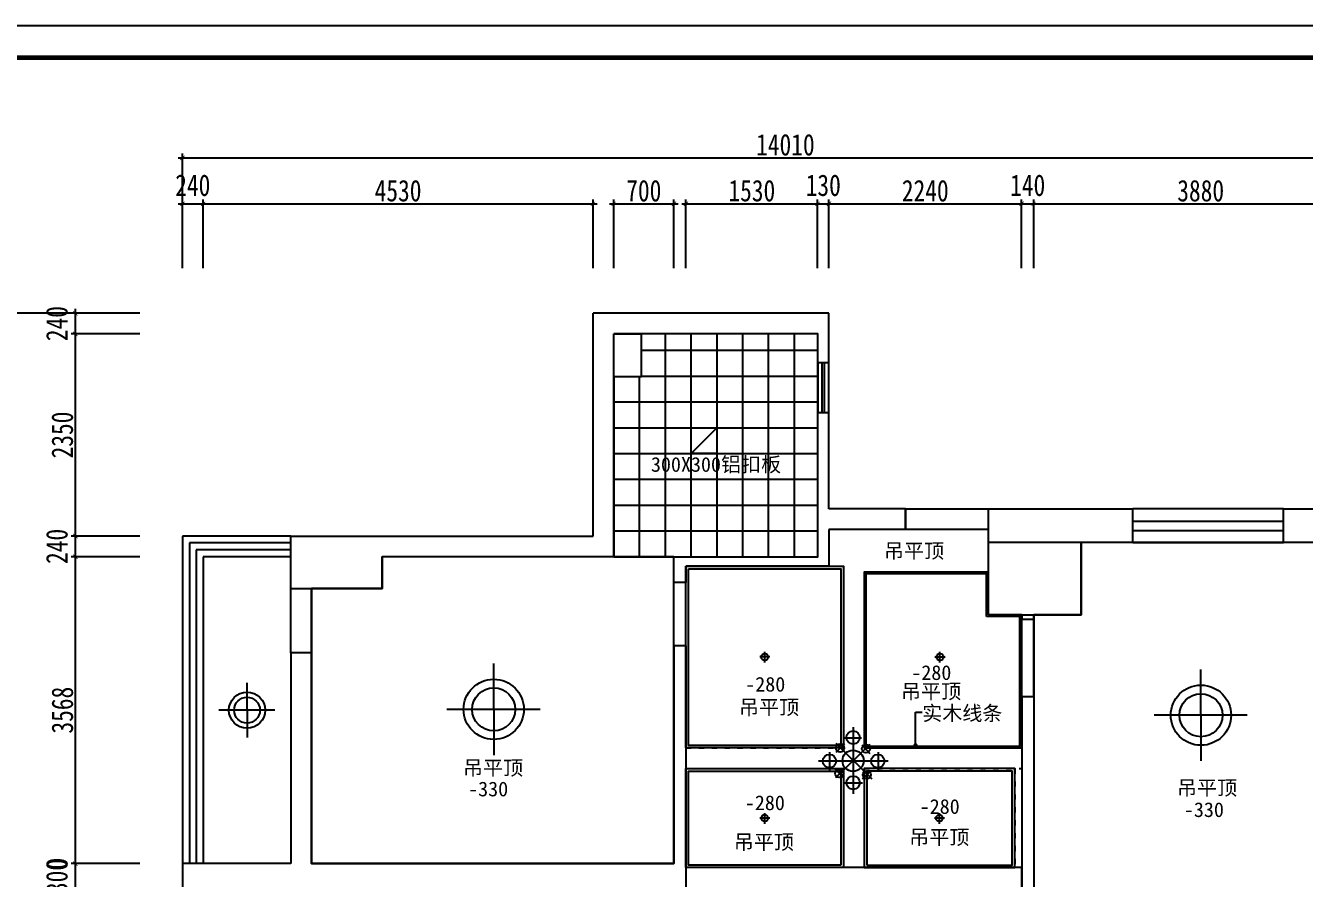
# Model space of a CAD drawing. Header units: millimetres. Extents: x 195858 to 476087, y -765534 to -702383.
# Drawn here: x 352683 to 367540, y -712298 to -702383 of the extents above; entities that cross this region are included whole.
import ezdxf

# ---------------------------------------------------------------- set-up
doc = ezdxf.new("R2010")
doc.units = ezdxf.units.MM
doc.header["$PDMODE"] = 3
doc.linetypes.add('ACAD_ISO03W100', pattern=[30, 12, -18])
for name, color, linetype in [('0-01图框模板说明', 2, 'Continuous'), ('0-02图框细线', 136, 'Continuous'), ('250', 250, 'Continuous'), ('家具1', 2, 'Continuous'), ('家具内线', 8, 'Continuous'), ('家具外线', 4, 'Continuous')]:
    doc.layers.add(name, color=color, linetype=linetype)
doc.styles.add('DIM', font='simhei.ttf', dxfattribs={"width": 0.8})
doc.styles.add('HT', font='simhei.ttf')
doc.dimstyles.new('1-50', dxfattribs={"dimscale": 50, "dimtxt": 5, "dimasz": 1, "dimexe": 1, "dimexo": 0.1, "dimgap": 0.5, "dimtad": 1, "dimdec": 0, "dimdsep": 46, "dimtxsty": 'DIM', "dimblk": 'ARCHTICK', "dimcen": 4, "dimdle": 1, "dimclrd": 3, "dimclre": 3, "dimclrt": 7, "dimadec": 0, "dimazin": 0, "dimtfac": 1, "dimtdec": 0, "dimtmove": 2, "dimatfit": 3, "dimldrblk": 'DOT', "dimfxl": 15, "dimfxlon": 1, "dimarcsym": 0})

# ---------------------------------------------------------------- blocks, each defined once
blk = doc.blocks.new('_ArchTick')
at = {"color": 0, "linetype": 'ByBlock', "const_width": 0.15}
blk.add_lwpolyline([(-0.5, -0.5), (0.5, 0.5)], dxfattribs=at)
blk = doc.blocks.new('*D192')
at = {"layer": '250', "color": 3, "lineweight": -2}
for p, q in [((354455, -704455), (354795, -704455)), ((354505, -705205), (354505, -704405)), ((354745, -705205), (354745, -704405))]:
    blk.add_line(p, q, dxfattribs=at)
at = {"layer": 'Defpoints', "color": 0}
for p in [(354745, -704455), (354505, -708715), (354745, -708955)]:
    blk.add_point(p, dxfattribs=at)
at = {"layer": '250', "color": 3, "lineweight": -2, "xscale": 50, "yscale": 50, "zscale": 50, "rotation": 180}
blk.add_blockref('_ArchTick', (354505, -704455), dxfattribs=at)
at = {"layer": '250', "color": 3, "lineweight": -2, "xscale": 50, "yscale": 50, "zscale": 50}
blk.add_blockref('_ArchTick', (354745, -704455), dxfattribs=at)
at = {"layer": '250', "color": 7, "insert": (354625, -704241), "char_height": 250, "attachment_point": 5, "style": 'DIM'}
blk.add_mtext('240', dxfattribs=at)
blk = doc.blocks.new('_Dot')
at = {"color": 0, "linetype": 'ByBlock', "lineweight": -2}
blk.add_line((-0.5, 0), (-1, 0), dxfattribs=at)
at = {"color": 0, "linetype": 'ByBlock', "const_width": 0.5}
blk.add_lwpolyline([(-0.25, 0, 1), (0.25, 0, 1)], format="xyb", close=True, dxfattribs=at)
blk = doc.blocks.new('*D193')
at = {"layer": '250', "color": 3, "lineweight": -2}
for p, q in [((354695, -704455), (359325, -704455)), ((354745, -705205), (354745, -704405)), ((359275, -705205), (359275, -704405))]:
    blk.add_line(p, q, dxfattribs=at)
at = {"layer": 'Defpoints', "color": 0}
for p in [(359275, -704455), (359275, -706125), (354745, -708955)]:
    blk.add_point(p, dxfattribs=at)
at = {"layer": '250', "color": 3, "lineweight": -2, "xscale": 50, "yscale": 50, "zscale": 50, "rotation": 180}
blk.add_blockref('_ArchTick', (354745, -704455), dxfattribs=at)
at = {"layer": '250', "color": 3, "lineweight": -2, "xscale": 50, "yscale": 50, "zscale": 50}
blk.add_blockref('_ArchTick', (359275, -704455), dxfattribs=at)
at = {"layer": '250', "color": 7, "insert": (357010, -704304), "char_height": 250, "attachment_point": 5, "style": 'DIM'}
blk.add_mtext('4530', dxfattribs=at)
blk = doc.blocks.new('*D194')
at = {"layer": '250', "color": 3, "lineweight": -2}
for p, q in [((359465, -704455), (360265, -704455)), ((359515, -705205), (359515, -704405)), ((360215, -705205), (360215, -704405))]:
    blk.add_line(p, q, dxfattribs=at)
at = {"layer": 'Defpoints', "color": 0}
for p in [(360215, -704455), (359515, -706365), (360215, -709993)]:
    blk.add_point(p, dxfattribs=at)
at = {"layer": '250', "color": 3, "lineweight": -2, "xscale": 50, "yscale": 50, "zscale": 50, "rotation": 180}
blk.add_blockref('_ArchTick', (359515, -704455), dxfattribs=at)
at = {"layer": '250', "color": 3, "lineweight": -2, "xscale": 50, "yscale": 50, "zscale": 50}
blk.add_blockref('_ArchTick', (360215, -704455), dxfattribs=at)
at = {"layer": '250', "color": 7, "insert": (359865, -704304), "char_height": 250, "attachment_point": 5, "style": 'DIM'}
blk.add_mtext('700', dxfattribs=at)
blk = doc.blocks.new('*D195')
at = {"layer": '250', "color": 3, "lineweight": -2}
for p, q in [((360305, -704455), (361935, -704455)), ((360355, -705205), (360355, -704405)), ((361885, -705205), (361885, -704405))]:
    blk.add_line(p, q, dxfattribs=at)
at = {"layer": 'Defpoints', "color": 0}
for p in [(361885, -704455), (361885, -707278), (360355, -709993)]:
    blk.add_point(p, dxfattribs=at)
at = {"layer": '250', "color": 3, "lineweight": -2, "xscale": 50, "yscale": 50, "zscale": 50, "rotation": 180}
blk.add_blockref('_ArchTick', (360355, -704455), dxfattribs=at)
at = {"layer": '250', "color": 3, "lineweight": -2, "xscale": 50, "yscale": 50, "zscale": 50}
blk.add_blockref('_ArchTick', (361885, -704455), dxfattribs=at)
at = {"layer": '250', "color": 7, "insert": (361120, -704304), "char_height": 250, "attachment_point": 5, "style": 'DIM'}
blk.add_mtext('1530', dxfattribs=at)
blk = doc.blocks.new('*D196')
at = {"layer": '250', "color": 3, "lineweight": -2}
for p, q in [((361835, -704455), (362065, -704455)), ((361885, -705205), (361885, -704405)), ((362015, -705205), (362015, -704405))]:
    blk.add_line(p, q, dxfattribs=at)
at = {"layer": 'Defpoints', "color": 0}
for p in [(362015, -704455), (361885, -707278), (362015, -707278)]:
    blk.add_point(p, dxfattribs=at)
at = {"layer": '250', "color": 3, "lineweight": -2, "xscale": 50, "yscale": 50, "zscale": 50, "rotation": 180}
blk.add_blockref('_ArchTick', (361885, -704455), dxfattribs=at)
at = {"layer": '250', "color": 3, "lineweight": -2, "xscale": 50, "yscale": 50, "zscale": 50}
blk.add_blockref('_ArchTick', (362015, -704455), dxfattribs=at)
at = {"layer": '250', "color": 7, "insert": (361950, -704241), "char_height": 250, "attachment_point": 5, "style": 'DIM'}
blk.add_mtext('130', dxfattribs=at)
blk = doc.blocks.new('*D197')
at = {"layer": '250', "color": 3, "lineweight": -2}
for p, q in [((361965, -704455), (364305, -704455)), ((362015, -705205), (362015, -704405)), ((364255, -705205), (364255, -704405))]:
    blk.add_line(p, q, dxfattribs=at)
at = {"layer": 'Defpoints', "color": 0}
for p in [(364255, -704455), (362015, -707278), (364255, -710580)]:
    blk.add_point(p, dxfattribs=at)
at = {"layer": '250', "color": 3, "lineweight": -2, "xscale": 50, "yscale": 50, "zscale": 50, "rotation": 180}
blk.add_blockref('_ArchTick', (362015, -704455), dxfattribs=at)
at = {"layer": '250', "color": 3, "lineweight": -2, "xscale": 50, "yscale": 50, "zscale": 50}
blk.add_blockref('_ArchTick', (364255, -704455), dxfattribs=at)
at = {"layer": '250', "color": 7, "insert": (363135, -704304), "char_height": 250, "attachment_point": 5, "style": 'DIM'}
blk.add_mtext('2240', dxfattribs=at)
blk = doc.blocks.new('*D198')
at = {"layer": '250', "color": 3, "lineweight": -2}
for p, q in [((364205, -704455), (364445, -704455)), ((364255, -705205), (364255, -704405)), ((364395, -705205), (364395, -704405))]:
    blk.add_line(p, q, dxfattribs=at)
at = {"layer": 'Defpoints', "color": 0}
for p in [(364395, -704455), (364255, -710580), (364395, -710580)]:
    blk.add_point(p, dxfattribs=at)
at = {"layer": '250', "color": 3, "lineweight": -2, "xscale": 50, "yscale": 50, "zscale": 50, "rotation": 180}
blk.add_blockref('_ArchTick', (364255, -704455), dxfattribs=at)
at = {"layer": '250', "color": 3, "lineweight": -2, "xscale": 50, "yscale": 50, "zscale": 50}
blk.add_blockref('_ArchTick', (364395, -704455), dxfattribs=at)
at = {"layer": '250', "color": 7, "insert": (364325, -704241), "char_height": 250, "attachment_point": 5, "style": 'DIM'}
blk.add_mtext('140', dxfattribs=at)
blk = doc.blocks.new('*D199')
at = {"layer": '250', "color": 3, "lineweight": -2}
for p, q in [((364345, -704455), (368325, -704455)), ((364395, -705205), (364395, -704405)), ((368275, -705205), (368275, -704405))]:
    blk.add_line(p, q, dxfattribs=at)
at = {"layer": 'Defpoints', "color": 0}
for p in [(368275, -704455), (368275, -708790), (364395, -710580)]:
    blk.add_point(p, dxfattribs=at)
at = {"layer": '250', "color": 3, "lineweight": -2, "xscale": 50, "yscale": 50, "zscale": 50, "rotation": 180}
blk.add_blockref('_ArchTick', (364395, -704455), dxfattribs=at)
at = {"layer": '250', "color": 3, "lineweight": -2, "xscale": 50, "yscale": 50, "zscale": 50}
blk.add_blockref('_ArchTick', (368275, -704455), dxfattribs=at)
at = {"layer": '250', "color": 7, "insert": (366335, -704304), "char_height": 250, "attachment_point": 5, "style": 'DIM'}
blk.add_mtext('3880', dxfattribs=at)
blk = doc.blocks.new('*D201')
at = {"layer": '250', "color": 3, "lineweight": -2}
for p, q in [((354455, -703922), (368565, -703922)), ((354505, -704672), (354505, -703872)), ((368515, -704672), (368515, -703872))]:
    blk.add_line(p, q, dxfattribs=at)
at = {"layer": 'Defpoints', "color": 0}
for p in [(368515, -703922), (354505, -705205), (368515, -705205)]:
    blk.add_point(p, dxfattribs=at)
at = {"layer": '250', "color": 3, "lineweight": -2, "xscale": 50, "yscale": 50, "zscale": 50, "rotation": 180}
blk.add_blockref('_ArchTick', (354505, -703922), dxfattribs=at)
at = {"layer": '250', "color": 3, "lineweight": -2, "xscale": 50, "yscale": 50, "zscale": 50}
blk.add_blockref('_ArchTick', (368515, -703922), dxfattribs=at)
at = {"layer": '250', "color": 7, "insert": (361510, -703770), "char_height": 250, "attachment_point": 5, "style": 'DIM'}
blk.add_mtext('14010', dxfattribs=at)
blk = doc.blocks.new('*D209')
at = {"layer": '250', "color": 3, "lineweight": -2}
for p, q in [((369696, -705937), (370496, -705937)), ((370446, -708022), (370446, -705887)), ((369696, -707972), (370496, -707972))]:
    blk.add_line(p, q, dxfattribs=at)
at = {"layer": 'Defpoints', "color": 0}
for p in [(359247, -705937), (370446, -705937), (368247, -707972)]:
    blk.add_point(p, dxfattribs=at)
at = {"layer": '250', "color": 3, "lineweight": -2, "xscale": 50, "yscale": 50, "zscale": 50}
for p, rotation in [((370446, -705937), 90), ((370446, -707972), 270)]:
    blk.add_blockref('_ArchTick', p, dxfattribs=dict(at, rotation=rotation))
at = {"layer": '250', "color": 7, "insert": (370295, -706955), "char_height": 250, "attachment_point": 5, "rotation": 90, "style": 'DIM'}
blk.add_mtext('2035', dxfattribs=at)
blk = doc.blocks.new('*D210')
at = {"layer": '250', "color": 3, "lineweight": -2}
for p, q in [((369696, -705697), (370496, -705697)), ((370446, -705987), (370446, -705647)), ((369696, -705937), (370496, -705937))]:
    blk.add_line(p, q, dxfattribs=at)
at = {"layer": 'Defpoints', "color": 0}
for p in [(359007, -705697), (370446, -705697), (361617, -705937)]:
    blk.add_point(p, dxfattribs=at)
at = {"layer": '250', "color": 3, "lineweight": -2, "xscale": 50, "yscale": 50, "zscale": 50}
for p, rotation in [((370446, -705697), 90), ((370446, -705937), 270)]:
    blk.add_blockref('_ArchTick', p, dxfattribs=dict(at, rotation=rotation))
at = {"layer": '250', "color": 7, "insert": (370299, -705817), "char_height": 250, "attachment_point": 5, "rotation": 90, "style": 'DIM'}
blk.add_mtext('240', dxfattribs=at)
blk = doc.blocks.new('*D212')
at = {"layer": '250', "color": 3, "lineweight": -2}
for p, q in [((354505, -718307), (354505, -719107)), ((354745, -718307), (354745, -719107)), ((354455, -719057), (354795, -719057))]:
    blk.add_line(p, q, dxfattribs=at)
at = {"layer": 'Defpoints', "color": 0}
for p in [(354745, -711409), (354505, -711709), (354745, -719057)]:
    blk.add_point(p, dxfattribs=at)
at = {"layer": '250', "color": 3, "lineweight": -2, "xscale": 50, "yscale": 50, "zscale": 50, "rotation": 180}
blk.add_blockref('_ArchTick', (354505, -719057), dxfattribs=at)
at = {"layer": '250', "color": 3, "lineweight": -2, "xscale": 50, "yscale": 50, "zscale": 50}
blk.add_blockref('_ArchTick', (354745, -719057), dxfattribs=at)
at = {"layer": '250', "color": 7, "insert": (354625, -718863), "char_height": 250, "attachment_point": 5, "style": 'DIM'}
blk.add_mtext('240', dxfattribs=at)
blk = doc.blocks.new('*D213')
at = {"layer": '250', "color": 3, "lineweight": -2}
for p, q in [((354745, -718307), (354745, -719107)), ((355795, -718307), (355795, -719107)), ((354695, -719057), (355845, -719057))]:
    blk.add_line(p, q, dxfattribs=at)
at = {"layer": 'Defpoints', "color": 0}
for p in [(354745, -711409), (355795, -715869), (355795, -719057)]:
    blk.add_point(p, dxfattribs=at)
at = {"layer": '250', "color": 3, "lineweight": -2, "xscale": 50, "yscale": 50, "zscale": 50, "rotation": 180}
blk.add_blockref('_ArchTick', (354745, -719057), dxfattribs=at)
at = {"layer": '250', "color": 3, "lineweight": -2, "xscale": 50, "yscale": 50, "zscale": 50}
blk.add_blockref('_ArchTick', (355795, -719057), dxfattribs=at)
at = {"layer": '250', "color": 7, "insert": (355270, -718906), "char_height": 250, "attachment_point": 5, "style": 'DIM'}
blk.add_mtext('1050', dxfattribs=at)
blk = doc.blocks.new('*D228')
at = {"layer": '250', "color": 3, "lineweight": -2}
for p, q in [((353261, -712476), (353261, -712076)), ((354011, -712126), (353211, -712126)), ((354011, -712426), (353211, -712426))]:
    blk.add_line(p, q, dxfattribs=at)
at = {"layer": 'Defpoints', "color": 0}
for p in [(353261, -712126), (361623, -712126), (357443, -712426)]:
    blk.add_point(p, dxfattribs=at)
at = {"layer": '250', "color": 3, "lineweight": -2, "xscale": 50, "yscale": 50, "zscale": 50}
for p, rotation in [((353261, -712126), 90), ((353261, -712426), 270)]:
    blk.add_blockref('_ArchTick', p, dxfattribs=dict(at, rotation=rotation))
at = {"layer": '250', "color": 7, "insert": (353047, -712276), "char_height": 250, "attachment_point": 5, "rotation": 90, "style": 'DIM'}
blk.add_mtext('300', dxfattribs=at)
blk = doc.blocks.new('*D229')
at = {"layer": '250', "color": 3, "lineweight": -2}
for p, q in [((354011, -712126), (353211, -712126)), ((354011, -712126), (353211, -712126)), ((353261, -712126), (353261, -712126))]:
    blk.add_line(p, q, dxfattribs=at)
at = {"layer": 'Defpoints', "color": 0}
for p in [(353261, -712126), (357413, -712126), (361623, -712126)]:
    blk.add_point(p, dxfattribs=at)
at = {"layer": '250', "color": 7, "insert": (353047, -712126), "char_height": 250, "attachment_point": 5, "rotation": 90, "style": 'DIM'}
blk.add_mtext('0', dxfattribs=at)
blk = doc.blocks.new('*D230')
at = {"layer": '250', "color": 3, "lineweight": -2}
for p, q in [((353261, -712176), (353261, -708508)), ((354011, -708558), (353211, -708558)), ((354011, -712126), (353211, -712126))]:
    blk.add_line(p, q, dxfattribs=at)
at = {"layer": 'Defpoints', "color": 0}
for p in [(353261, -708558), (358233, -708558), (357413, -712126)]:
    blk.add_point(p, dxfattribs=at)
at = {"layer": '250', "color": 3, "lineweight": -2, "xscale": 50, "yscale": 50, "zscale": 50}
for p, rotation in [((353261, -708558), 90), ((353261, -712126), 270)]:
    blk.add_blockref('_ArchTick', p, dxfattribs=dict(at, rotation=rotation))
at = {"layer": '250', "color": 7, "insert": (353111, -710342), "char_height": 250, "attachment_point": 5, "rotation": 90, "style": 'DIM'}
blk.add_mtext('3568', dxfattribs=at)
blk = doc.blocks.new('*D231')
at = {"layer": '250', "color": 3, "lineweight": -2}
for p, q in [((354011, -708318), (353211, -708318)), ((353261, -708608), (353261, -708268)), ((354011, -708558), (353211, -708558))]:
    blk.add_line(p, q, dxfattribs=at)
at = {"layer": 'Defpoints', "color": 0}
for p in [(353261, -708318), (357173, -708318), (358233, -708558)]:
    blk.add_point(p, dxfattribs=at)
at = {"layer": '250', "color": 3, "lineweight": -2, "xscale": 50, "yscale": 50, "zscale": 50}
for p, rotation in [((353261, -708318), 90), ((353261, -708558), 270)]:
    blk.add_blockref('_ArchTick', p, dxfattribs=dict(at, rotation=rotation))
at = {"layer": '250', "color": 7, "insert": (353047, -708438), "char_height": 250, "attachment_point": 5, "rotation": 90, "style": 'DIM'}
blk.add_mtext('240', dxfattribs=at)
blk = doc.blocks.new('*D232')
at = {"layer": '250', "color": 3, "lineweight": -2}
for p, q in [((354011, -705968), (353211, -705968)), ((353261, -708368), (353261, -705918)), ((354011, -708318), (353211, -708318))]:
    blk.add_line(p, q, dxfattribs=at)
at = {"layer": 'Defpoints', "color": 0}
for p in [(353261, -705968), (360923, -705968), (357173, -708318)]:
    blk.add_point(p, dxfattribs=at)
at = {"layer": '250', "color": 3, "lineweight": -2, "xscale": 50, "yscale": 50, "zscale": 50}
for p, rotation in [((353261, -705968), 90), ((353261, -708318), 270)]:
    blk.add_blockref('_ArchTick', p, dxfattribs=dict(at, rotation=rotation))
at = {"layer": '250', "color": 7, "insert": (353110, -707143), "char_height": 250, "attachment_point": 5, "rotation": 90, "style": 'DIM'}
blk.add_mtext('2350', dxfattribs=at)
blk = doc.blocks.new('*D233')
at = {"layer": '250', "color": 3, "lineweight": -2}
for p, q in [((354011, -705728), (353211, -705728)), ((353261, -706018), (353261, -705678)), ((354011, -705968), (353211, -705968))]:
    blk.add_line(p, q, dxfattribs=at)
at = {"layer": 'Defpoints', "color": 0}
for p in [(353261, -705728), (360683, -705728), (363293, -705968)]:
    blk.add_point(p, dxfattribs=at)
at = {"layer": '250', "color": 3, "lineweight": -2, "xscale": 50, "yscale": 50, "zscale": 50}
for p, rotation in [((353261, -705728), 90), ((353261, -705968), 270)]:
    blk.add_blockref('_ArchTick', p, dxfattribs=dict(at, rotation=rotation))
at = {"layer": '250', "color": 7, "insert": (353047, -705848), "char_height": 250, "attachment_point": 5, "rotation": 90, "style": 'DIM'}
blk.add_mtext('240', dxfattribs=at)
blk = doc.blocks.new('*D234')
at = {"layer": '250', "color": 3, "lineweight": -2}
for p, q in [((353264, -705728), (352464, -705728)), ((352514, -705678), (352514, -718053)), ((353264, -718003), (352464, -718003))]:
    blk.add_line(p, q, dxfattribs=at)
at = {"layer": 'Defpoints', "color": 0}
for p in [(354054, -705728), (352514, -718003), (353654, -718003)]:
    blk.add_point(p, dxfattribs=at)
at = {"layer": '250', "color": 3, "lineweight": -2, "xscale": 50, "yscale": 50, "zscale": 50}
for p, rotation in [((352514, -705728), 90), ((352514, -718003), 270)]:
    blk.add_blockref('_ArchTick', p, dxfattribs=dict(at, rotation=rotation))
at = {"layer": '250', "color": 7, "insert": (352364, -711866), "char_height": 250, "attachment_point": 5, "rotation": 90, "style": 'DIM'}
blk.add_mtext('12275', dxfattribs=at)
blk = doc.blocks.new('A$C277C16EF')
at = {"layer": '0-01图框模板说明', "color": 2, "const_width": 49}
blk.add_lwpolyline([(-338, 19745), (-338, 338), (-28062, 338), (-28062, 19745)], close=True, dxfattribs=at)
at = {"layer": '0-02图框细线'}
blk.add_lwpolyline([(0, 20083), (0, 0), (-28400, 0), (-28400, 20083)], close=True, dxfattribs=at)
blk = doc.blocks.new('efd')
at = {"layer": '家具内线'}
for p, q in [((-22779, -712408), (-22616, -712408)), ((-22696, -712304), (-22696, -712950)), ((-22534, -712472), (-22868, -712796)), ((-22864, -712460), (-22515, -712806)), ((-22780, -712468), (-22862, -712551)), ((-22613, -712477), (-22533, -712560)), ((-23030, -712631), (-22357, -712631)), ((-22926, -712548), (-22926, -712730)), ((-22455, -712548), (-22455, -712728)), ((-22871, -712711), (-22788, -712796)), ((-22604, -712807), (-22519, -712724)), ((-22781, -712846), (-22606, -712846))]:
    blk.add_line(p, q, dxfattribs=at)
at = {"layer": '家具外线'}
for centre, radius in [((-22696, -712405), 64.5), ((-22822, -712508), 39.8), ((-22696, -712631), 103), ((-22572, -712514), 39.8), ((-22925, -712634), 64.5), ((-22457, -712634), 64.5), ((-22831, -712753), 39.8), ((-22696, -712843), 64.5), ((-22563, -712767), 39.8)]:
    blk.add_circle(centre, radius, dxfattribs=at)

msp = doc.modelspace()

# ---------------------------------------------------------------- hatches: boundary and pattern name
at = {"layer": '250'}
h = msp.add_hatch(dxfattribs=at)
h.set_pattern_fill('_USER', color=256, scale=300, style=0, double=1, pattern_type=0)
h.set_pattern_definition([(0, (359515.34, -708558.02), (0, 300), []), (90, (359515.34, -708558.02), (-300, 2e-14), [])])
h.paths.add_polyline_path([(361885.3, -706880.9), (361885.3, -706300.9), (361885.3, -705968), (359835.3, -705968), (359835.3, -706468), (359515.3, -706468), (359515.3, -708558), (360215.3, -708558), (361885.3, -708558)])

# ---------------------------------------------------------------- linework, layer by layer
at = {"layer": '250', "color": 0}
for p, q in [((359275.3, -708318), (359275.3, -705728)), ((362015.3, -705728), (359275.3, -705728)), ((362015.3, -706300.9), (362015.3, -705728)), ((359515.3, -708558), (359515.3, -705968)), ((361885.3, -705968), (359515.3, -705968)), ((361885.3, -706300.9), (361885.3, -705968)), ((361885.3, -706300.9), (362015.3, -706300.9)), ((361885.3, -708558), (361885.3, -706880.9)), ((361885.3, -706880.9), (362015.3, -706880.9)), ((362015.3, -708003), (362015.3, -706880.9)), ((362905.3, -708003), (362015.3, -708003)), ((362905.3, -708003), (362905.3, -708243)), ((363865.3, -708003), (363865.3, -708243)), ((363865.3, -708003), (365545.3, -708003)), ((365545.3, -708393), (365545.3, -708003)), ((367295.3, -708393), (367295.3, -708003)), ((367295.3, -708003), (368515.3, -708003)), ((362905.3, -708243), (362015.3, -708243)), ((362015.3, -708243), (362015.3, -708668)), ((363865.3, -708243), (363865.3, -709233)), ((355765.3, -708558), (355765.3, -708318)), ((355765.3, -708318), (359275.3, -708318)), ((364945.3, -708393), (363865.3, -708393)), ((364945.3, -709233), (364945.3, -708393)), ((365545.3, -708393), (364945.3, -708393)), ((368275.3, -708393), (367295.3, -708393)), ((355765.3, -708926), (355765.3, -708558)), ((359515.3, -708558), (356825.3, -708558)), ((356825.3, -708926), (356825.3, -708558)), ((360215.3, -708858), (360215.3, -708558)), ((360215.3, -708558), (361885.3, -708558)), ((362015.3, -708668), (360355.3, -708668)), ((360355.3, -708668), (360355.3, -708858)), ((355765.3, -708926), (356825.3, -708926)), ((360355.3, -708858), (360215.3, -708858)), ((363865.3, -709233), (364255.3, -709233)), ((364255.3, -709233), (364255.3, -709283)), ((364255.3, -709283), (364395.3, -709283)), ((364395.3, -709283), (364395.3, -709233)), ((364395.3, -709233), (364945.3, -709233)), ((360355.3, -709596), (360215.3, -709596)), ((360215.3, -709596), (360215.3, -712126)), ((360355.3, -709596), (360355.3, -712426)), ((356005.3, -709676), (355765.3, -709676)), ((355765.3, -709676), (355765.3, -712126)), ((356005.3, -712126), (356005.3, -709676)), ((364255.3, -710183), (364395.3, -710183)), ((364255.3, -710183), (364255.3, -712633)), ((364395.3, -710183), (364395.3, -712413)), ((354745.3, -712126), (354505.3, -712126)), ((355765.3, -712126), (354745.3, -712126)), ((360215.3, -712126), (356005.3, -712126))]:
    msp.add_line(p, q, dxfattribs=at)
at = {"layer": '250', "color": 3}
for p, q in [((361885.3, -706300.9), (361885.3, -706880.9)), ((361935.3, -706300.9), (361935.3, -706880.9)), ((361965.3, -706880.9), (361965.3, -706300.9)), ((362015.3, -706880.9), (362015.3, -706300.9)), ((367295.3, -708003), (365545.3, -708003)), ((367295.3, -708149.1), (365545.3, -708149.1)), ((365545.3, -708253.7), (367295.3, -708253.7)), ((355765.3, -708318), (354505.3, -708318)), ((354505.3, -708318), (354505.3, -712426)), ((355765.3, -708398), (354585.3, -708398)), ((354585.3, -708398), (354585.3, -712126)), ((365545.3, -708393), (367295.3, -708393)), ((355765.3, -708478), (354665.3, -708478)), ((354665.3, -708478), (354665.3, -712126)), ((355765.3, -708558), (354745.3, -708558)), ((354745.3, -708558), (354745.3, -712126))]:
    msp.add_line(p, q, dxfattribs=at)
at = {"layer": '250', "color": 6}
for p, q in [((364945.3, -708393), (364945.3, -708393)), ((359515.3, -708558), (360215.3, -708558)), ((362425.3, -708742), (363865.3, -708742)), ((355765.3, -709676), (355765.3, -708926)), ((356005.3, -709676), (356005.3, -708926)), ((360215.3, -709596), (360215.3, -708858)), ((364395.3, -710183), (364395.3, -709283))]:
    msp.add_line(p, q, dxfattribs=at)
at = {"layer": '250', "color": 1, "linetype": 'ACAD_ISO03W100', "ltscale": 5}
for p, q in [((362185.3, -708742), (362185.3, -710781)), ((362425.3, -708742), (362425.3, -710781)), ((360355.3, -710781), (362185.3, -710781)), ((362425.3, -710781), (364255.3, -710781)), ((360355.3, -711021), (362185.3, -711021)), ((362185.3, -711021), (362185.3, -712173)), ((362425.3, -711021), (362425.3, -712173)), ((362425.3, -711021), (364255.3, -711021)), ((364175.3, -711021), (364175.3, -712173)), ((362185.3, -712173), (360355.3, -712173)), ((364255.3, -712173), (362425.3, -712173))]:
    msp.add_line(p, q, dxfattribs=at)
at = {"layer": '250', "color": 0}
for points in [[(359515.3, -705968), (359835.3, -705968), (359835.3, -706468), (359515.3, -706468)], [(363865.3, -709233), (364945.3, -709233), (364945.3, -708393), (363865.3, -708393)]]:
    msp.add_lwpolyline(points, close=True, dxfattribs=at)
at = {"layer": '250', "color": 2}
for points in [[(361885.3, -706880.9), (361885.3, -706300.9), (361885.3, -705968), (359835.3, -705968), (359835.3, -706468), (359515.3, -706468), (359515.3, -708558), (360215.3, -708558), (361885.3, -708558)], [(360715.3, -707358), (360415.3, -707358), (360415.3, -707058), (360715.3, -707058)], [(360215.3, -709596), (360215.3, -708858), (360215.3, -708558), (359515.3, -708558), (356825.3, -708558), (356825.3, -708926), (356005.3, -708926), (356005.3, -709676), (356005.3, -712126), (360215.3, -712126)], [(360385.3, -708698), (362155.3, -708698), (362155.3, -710751), (360385.3, -710751)], [(363845.3, -709253), (363845.3, -708758), (362445.3, -708758), (362445.3, -710761), (364235.3, -710761), (364235.3, -709253)], [(362155.3, -712143), (360385.3, -712143), (360385.3, -711051), (362155.3, -711051)], [(362455.3, -712143), (364145.3, -712143), (364145.3, -711051), (362455.3, -711051)]]:
    msp.add_lwpolyline(points, close=True, dxfattribs=at)
for points in [[(360715.3, -707058), (360415.3, -707358)], [(364395.3, -712413), (368275.3, -712413), (368275.3, -708393), (364945.3, -708393), (364945.3, -709233), (364395.3, -709233), (364395.3, -712413)], [(363885.3, -716523), (363885.3, -715593), (364255.3, -715593), (364255.3, -712173), (360355.3, -712173), (360355.3, -712426), (358595.3, -712426), (358595.3, -716753), (358145.3, -716753), (358145.3, -717763), (359005.3, -717763), (359150.7, -717821.9), (359521.1, -717921.7), (359910.3, -717956.1), (360618, -717840.2), (360815.3, -717763), (361675.3, -717763), (361675.3, -716753), (361675.3, -716523), (363885.3, -716523)]]:
    msp.add_lwpolyline(points, dxfattribs=at)
at = {"layer": '250', "color": 1}
for points in [[(362905.3, -708003), (363865.3, -708003), (363865.3, -708243), (362905.3, -708243)], [(362185.3, -712173), (360355.3, -712173), (360355.3, -711021), (362185.3, -711021)], [(362425.3, -712173), (364175.3, -712173), (364175.3, -711021), (362425.3, -711021)]]:
    msp.add_lwpolyline(points, close=True, dxfattribs=at)
for points in [[(360355.3, -708668), (362185.3, -708668), (362185.3, -710781), (360355.3, -710781), (360355.3, -708668)], [(363865.3, -709233), (363865.3, -708738), (362425.3, -708738), (362425.3, -710781), (364255.3, -710781), (364255.3, -709233), (363865.3, -709233)], [(361329.4, -709723.9), (361212.4, -709723.9)], [(361270.9, -709789.7), (361270.9, -709664.8)], [(363247.7, -709723.9), (363364.7, -709723.9)], [(363306.2, -709789.7), (363306.2, -709664.8)], [(361328.9, -711597), (361211.8, -711597)], [(361270.3, -711662.9), (361270.3, -711537.9)], [(363358.9, -711597), (363241.8, -711597)], [(363300.3, -711662.9), (363300.3, -711537.9)]]:
    msp.add_lwpolyline(points, dxfattribs=at)
at = {"layer": '250', "color": 6}
for points in [[(358660.5, -710332.7), (358121.6, -710332.7), (358121.6, -709800.6)], [(366876.7, -710400.4), (366337.8, -710400.4), (366337.8, -709868.2)], [(355578.7, -710342), (355255.3, -710342), (355255.3, -710022.7)], [(358121.6, -710332.7), (357578.2, -710332.7)], [(358660.5, -710332.7), (358121.6, -710332.7), (358121.6, -710864.9)], [(355255.3, -710342), (354929.3, -710342)], [(355578.7, -710342), (355255.3, -710342), (355255.3, -710661.3)], [(366337.8, -710400.4), (365794.5, -710400.4)], [(366876.7, -710400.4), (366337.8, -710400.4), (366337.8, -710932.6)]]:
    msp.add_lwpolyline(points, dxfattribs=at)
at = {"layer": '250', "color": 1}
for centre in [(361270.8, -709723.9), (363306.3, -709723.9), (361270.3, -711597), (363300.3, -711597)]:
    msp.add_circle(centre, 40, dxfattribs=at)
at = {"layer": '250', "color": 6}
for centre, radius in [((358121.6, -710332.7), 350), ((355255.3, -710342), 210), ((358121.6, -710332.7), 250), ((366337.8, -710400.4), 350), ((366337.8, -710400.4), 250), ((355255.3, -710342), 150)]:
    msp.add_circle(centre, radius, dxfattribs=at)

# ---------------------------------------------------------------- block references
at = {"layer": '250', "color": 7, "xscale": 1.100000000005821, "yscale": 1.100000000005821, "zscale": 1.1}
msp.add_blockref('A$C277C16EF', (377584.2, -724474), dxfattribs=at)
at = {"layer": '250', "color": 1, "xscale": 1.200000000011642, "yscale": 1.200000000069849, "zscale": 1.2}
msp.add_blockref('efd', (389532, 144226.5), dxfattribs=at)

# ---------------------------------------------------------------- texts
at = {"layer": '家具1', "style": 'HT'}
for s, p in [('300X300铝扣板', (359947.8, -707570.7)), ('吊平顶', (362654.6, -708575)), ('-280', (362973.1, -709990.8)), ('-280', (361043.6, -710126.3)), ('吊平顶', (362852.9, -710208.9)), ('吊平顶', (360970.6, -710393.2)), ('实木线条', (363099.1, -710462.8)), ('吊平顶', (357763.9, -711098)), ('-330', (357824.4, -711343.9)), ('吊平顶', (366059.2, -711329.8)), ('-280', (361038.9, -711504.1)), ('-280', (363070.3, -711547.5)), ('-330', (366139.7, -711584.3)), ('吊平顶', (360910, -711960.2)), ('吊平顶', (362947.8, -711903.8))]:
    msp.add_text(s, height=170.89, dxfattribs=at).set_placement(p)

# ---------------------------------------------------------------- dimensions: what is measured, and where the dimension line sits
at = {"layer": '250', "color": 0}
for base, p1, p2, picture, middle in [((368515.3, -703921.9), (354505.3, -705205.1), (368515.3, -705205.1), '*D201', (361510.3, -703770.4)), ((354745.3, -704455.1), (354505.3, -708715.3), (354745.3, -708955.3), '*D192', (354625.3, -704241.2)), ((362015.3, -704455.1), (361885.3, -707278.3), (362015.3, -707278.3), '*D196', (361950.3, -704241.2)), ((364395.3, -704455.1), (364255.3, -710580.3), (364395.3, -710580.3), '*D198', (364325.3, -704241.2)), ((359275.3, -704455.1), (354745.3, -708955.3), (359275.3, -706125.3), '*D193', (357010.3, -704303.7)), ((360215.3, -704455.1), (359515.3, -706365.3), (360215.3, -709993.3), '*D194', (359865.3, -704303.7)), ((361885.3, -704455.1), (360355.3, -709993.3), (361885.3, -707278.3), '*D195', (361120.3, -704303.7)), ((364255.3, -704455.1), (362015.3, -707278.3), (364255.3, -710580.3), '*D197', (363135.3, -704303.7)), ((368275.3, -704455.1), (364395.3, -710580.3), (368275.3, -708790.3), '*D199', (366335.3, -704303.7)), ((355795.3, -719057.2), (354745.3, -711408.5), (355795.3, -715868.5), '*D213', (355270.3, -718905.8))]:
    dim = msp.add_linear_dim(base=base, p1=p1, p2=p2, dimstyle='1-50', dxfattribs=at)
    dim.commit()
    dim.dimension.update_dxf_attribs({"geometry": picture, "text_midpoint": middle})
for base, p1, p2, angle, picture, middle in [((353261.3, -705728), (363293.1, -705968), (360683.1, -705728), 270, '*D233', (353047.4, -705848)), ((352514.2, -718003), (354054.2, -705728), (353654.2, -718003), 90, '*D234', (352364.2, -711865.5)), ((353261.3, -705968), (357173.1, -708318), (360923.1, -705968), 270, '*D232', (353109.9, -707143)), ((370446.3, -705937.1), (368247.4, -707972.1), (359247.4, -705937.1), 270, '*D209', (370294.9, -706954.6)), ((353261.3, -708318), (358233.1, -708558), (357173.1, -708318), 270, '*D231', (353047.4, -708438)), ((353261.3, -708558), (357413.1, -712126), (358233.1, -708558), 270, '*D230', (353111.3, -710342)), ((353261.3, -712126), (357443.1, -712426), (361623.1, -712126), 270, '*D228', (353047.4, -712276)), ((353261.3464345, -712126.0155642), (361623.0553846, -712126.0155642), (357413.0553846, -712126.0155642), 270, '*D229', (353047.4419401, -712126.0155642))]:
    dim = msp.add_linear_dim(base=base, p1=p1, p2=p2, angle=angle, dimstyle='1-50', dxfattribs=at)
    dim.commit()
    dim.dimension.update_dxf_attribs({"geometry": picture, "text_midpoint": middle})
dim = msp.add_linear_dim(base=(370446.3, -705697.1), p1=(361617.4, -705937.1), p2=(359007.4, -705697.1), angle=270, dimstyle='1-50', dxfattribs=at)
dim.commit()
dim.dimension.update_dxf_attribs({"geometry": '*D210', "text_midpoint": (370298.9, -705817.1), "dimtype": 160})
dim = msp.add_linear_dim(base=(354745.3, -719057.2), p1=(354505.3, -711708.5), p2=(354745.3, -711408.5), dimstyle='1-50', dxfattribs=at)
dim.commit()
dim.dimension.update_dxf_attribs({"geometry": '*D212', "text_midpoint": (354625.3, -718862.7), "dimtype": 160})

# ---------------------------------------------------------------- leaders
at = {"layer": '250', "color": 1}
msp.add_leader([(363021.5, -710751), (363021.5, -710364.3), (363099.1, -710364.3)], dimstyle='1-50', override={"dimgap": 0.5, "dimtad": 0}, dxfattribs=at)

doc.saveas('drawing.dxf')
